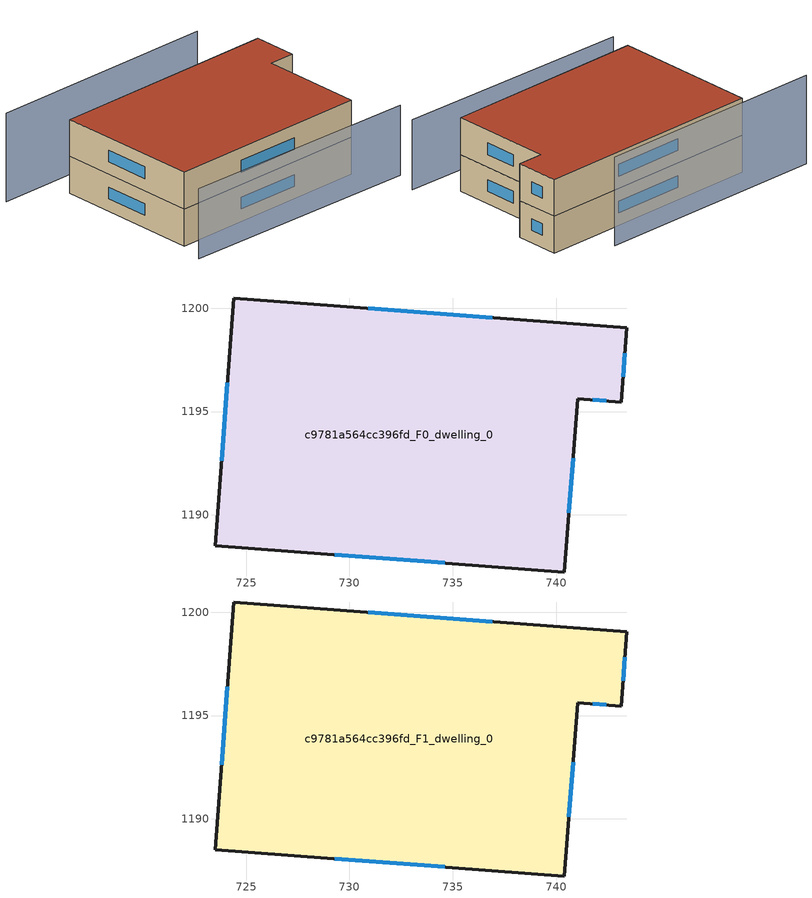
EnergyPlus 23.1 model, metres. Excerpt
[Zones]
c9781a564cc396fd_F0_dwelling_0
 floor ground (EU_floor_Construction): 743.41,1199.05 743.14,1195.46 741.03,1195.62 740.4,1187.24 723.51,1188.52 724.41,1200.49 z0
 wall outside (EU_wall_Construction): 741.03,1195.62 743.14,1195.46 743.41,1199.05 724.41,1200.49 723.51,1188.52 740.4,1187.24 741.03,1195.62 z0:3
 window (EU_Window_Construction): 741.75,1195.57 742.42,1195.52 / 740.61,1190.11 740.81,1192.75 / 729.29,1188.08 734.61,1187.68 / 724.1,1196.39 723.82,1192.62 / 736.91,1199.54 730.92,1200 / 743.24,1196.69 743.32,1197.82 z1.03:1.97
c9781a564cc396fd_F1_dwelling_0
 floor to c9781a564cc396fd_F0_dwelling_0 (EU_floor_Construction): 743.41,1199.05 743.14,1195.46 741.03,1195.62 740.4,1187.24 723.51,1188.52 724.41,1200.49 z3
 wall outside (EU_wall_Construction): 741.03,1195.62 743.14,1195.46 743.41,1199.05 724.41,1200.49 723.51,1188.52 740.4,1187.24 741.03,1195.62 z3:6
 window (EU_Window_Construction): 741.75,1195.57 742.42,1195.52 / 740.61,1190.11 740.81,1192.75 / 729.29,1188.08 734.61,1187.68 / 724.1,1196.39 723.82,1192.62 / 736.91,1199.54 730.92,1200 / 743.24,1196.69 743.32,1197.82 z4.03:4.97
 roof outside (EU_roof_Construction): 740.4,1187.24 741.03,1195.62 743.14,1195.46 743.41,1199.05 724.41,1200.49 723.51,1188.52 z6
shading: 722.68,1186.39 742.57,1184.45 z0:5.7; 739.54,1201.52 720.31,1203.04 z0:7.2
[Building]
EU S2 Campaign: North Axis=0; Terrain=City; Solar Distribution=FullExterior
[Site:Location]
Cape.Town.Intl.AP: Latitude=-33.965; Longitude=18.602; Time Zone=2; Elevation=46
[SizingPeriod:WeatherFileDays]
AnnualSizingPeriod: Begin Month=1; Begin Day of Month=1; End Month=12; End Day of Month=31; Day of Week for Start Day=Monday; Use Weather File Daylight Saving Period=No; Use Weather File Rain and Snow Indicators=No
[MATERIAL]
EU_InternalMass_Material: Roughness=MediumRough; Thickness=0.1; Conductivity=1; Density=1800; Specific Heat=900; Thermal Absorptance=0.9; Solar Absorptance=0.7; Visible Absorptance=0.7
[MATERIAL:NOMASS] Roughness=MediumRough; Thermal Absorptance=0.9; Solar Absorptance=0.7; Visible Absorptance=0.7
Name | Thermal Resistance
EU_wall_NoMass | 0.493876
EU_roof_NoMass | 0.449382
EU_floor_NoMass | 1.25
[WINDOWMATERIAL:SIMPLEGLAZINGSYSTEM]
EU_Window_SimpleGlazing: UFactor=4.4; Solar Heat Gain Coefficient=0.85; Visible Transmittance=0.85
[CONSTRUCTION]
EU_wall_Construction: EU_wall_NoMass
EU_roof_Construction: EU_roof_NoMass
EU_floor_Construction: EU_floor_NoMass
EU_Window_Construction: EU_Window_SimpleGlazing
EU_InternalMass_Construction: EU_InternalMass_Material
[ZONE] Type=1; Multiplier=1; Ceiling Height=autocalculate; Volume=632.78; Floor Area=autocalculate; Part of Total Floor Area=Yes
c9781a564cc396fd_F0_dwelling_0; c9781a564cc396fd_F1_dwelling_0
[INTERNALMASS] Construction=EU_InternalMass_Construction; Surface Area=210.927
Name | Zone or ZoneList
c9781a564cc396fd_F0_dwelling_0_EU_InternalMass | c9781a564cc396fd_F0_dwelling_0
c9781a564cc396fd_F1_dwelling_0_EU_InternalMass | c9781a564cc396fd_F1_dwelling_0
[OTHEREQUIPMENT] Fuel Type=Electricity; Design Level Calculation Method=Watts/Area; Power per Zone Floor Area=1; Fraction Latent=0; Fraction Radiant=0; Fraction Lost=0; Carbon Dioxide Generation Rate=0; EndUse Subcategory=EU_Step8_InternalGains
Name | Zone or ZoneList or Space or SpaceList | Schedule
EU_Step8_InternalGain_c9781a564cc396fd_F0_dwelling_0_f000 | c9781a564cc396fd_F0_dwelling_0 | EU_Step8_GainSchedule_c9781a564cc396fd_F0_dwelling_0_f000
EU_Step8_InternalGain_c9781a564cc396fd_F1_dwelling_0_f000 | c9781a564cc396fd_F1_dwelling_0 | EU_Step8_GainSchedule_c9781a564cc396fd_F1_dwelling_0_f000
[ZONEVENTILATION:DESIGNFLOWRATE] Schedule=EU_AlwaysOn; Design Flow Rate Calculation Method=AirChanges/Hour; Air Changes per Hour=0.64; Ventilation Type=Natural; Fan Pressure Rise=0; Fan Total Efficiency=1; Constant Term Coefficient=1; Temperature Term Coefficient=0; Velocity Term Coefficient=0; Velocity Squared Term Coefficient=0; Minimum Indoor Temperature=-100; Maximum Indoor Temperature=100; Delta Temperature=-100; Minimum Outdoor Temperature=-100; Maximum Outdoor Temperature=100; Maximum Wind Speed=40
Name | Zone or ZoneList or Space or SpaceList
EU_ConstantAir_c9781a564cc396fd_F0_dwelling_0 | c9781a564cc396fd_F0_dwelling_0
EU_ConstantAir_c9781a564cc396fd_F1_dwelling_0 | c9781a564cc396fd_F1_dwelling_0
[HVACTEMPLATE:THERMOSTAT] Constant Heating Setpoint=20; Constant Cooling Setpoint=50
EU_HeatOnly_c9781a564cc396fd_F0_dwelling_0; EU_HeatOnly_c9781a564cc396fd_F1_dwelling_0
[HVACTEMPLATE:ZONE:IDEALLOADSAIRSYSTEM] System Availability Schedule=EU_AlwaysOn; Maximum Heating Supply Air Temperature=50; Minimum Cooling Supply Air Temperature=13; Maximum Heating Supply Air Humidity Ratio=0.0156; Minimum Cooling Supply Air Humidity Ratio=0.0077; Heating Limit=NoLimit; Cooling Limit=NoLimit; Heating Availability Schedule=EU_AlwaysOn; Cooling Availability Schedule=EU_CoolingOff; Dehumidification Control Type=ConstantSensibleHeatRatio; Cooling Sensible Heat Ratio=0.7; Dehumidification Setpoint=60; Humidification Control Type=None; Humidification Setpoint=30; Outdoor Air Method=None; Outdoor Air Flow Rate per Person=0.00944; Outdoor Air Flow Rate per Zone Floor Area=0; Outdoor Air Flow Rate per Zone=0; Demand Controlled Ventilation Type=None; Outdoor Air Economizer Type=NoEconomizer; Heat Recovery Type=None; Sensible Heat Recovery Effectiveness=0.7; Latent Heat Recovery Effectiveness=0.65
Name | Template Thermostat
c9781a564cc396fd_F0_dwelling_0 | EU_HeatOnly_c9781a564cc396fd_F0_dwelling_0
c9781a564cc396fd_F1_dwelling_0 | EU_HeatOnly_c9781a564cc396fd_F1_dwelling_0
[SIZING:ZONE] Zone Cooling Design Supply Air Temperature Input Method=SupplyAirTemperature; Zone Cooling Design Supply Air Temperature=13; Zone Heating Design Supply Air Temperature Input Method=SupplyAirTemperature; Zone Heating Design Supply Air Temperature=50; Zone Cooling Design Supply Air Humidity Ratio=0.008; Zone Heating Design Supply Air Humidity Ratio=0.008; Cooling Design Air Flow Method=DesignDay; Cooling Design Air Flow Rate=0; Cooling Minimum Air Flow per Zone Floor Area=0.000762; Cooling Minimum Air Flow=0; Cooling Minimum Air Flow Fraction=0.2; Heating Design Air Flow Method=DesignDay; Heating Design Air Flow Rate=0; Heating Maximum Air Flow per Zone Floor Area=0.002032; Heating Maximum Air Flow=0.141576; Heating Maximum Air Flow Fraction=0.3; Account for Dedicated Outdoor Air System=No; Dedicated Outdoor Air System Control Strategy=NeutralSupplyAir; Dedicated Outdoor Air Low Setpoint Temperature for Design=autosize; Dedicated Outdoor Air High Setpoint Temperature for Design=autosize; Zone Load Sizing Method=Sensible Load Only No Latent Load; Zone Latent Cooling Design Supply Air Humidity Ratio Input Method=HumidityRatioDifference; Zone Cooling Design Supply Air Humidity Ratio Difference=0.005; Zone Latent Heating Design Supply Air Humidity Ratio Input Method=HumidityRatioDifference; Zone Humidification Design Supply Air Humidity Ratio Difference=0.005
c9781a564cc396fd_F0_dwelling_0; c9781a564cc396fd_F1_dwelling_0
[SCHEDULE:CONSTANT]
Name | Hourly Value
EU_AlwaysOn | 1
EU_CoolingOff | 0
[SCHEDULE:FILE] Column Number=1; Rows to Skip at Top=0; Number of Hours of Data=8760; Column Separator=Comma; Interpolate to Timestep=No; Minutes per Item=60; Adjust Schedule for Daylight Savings=Yes
Name | File
EU_Step8_GainSchedule_c9781a564cc396fd_F0_dwelling_0_f000 | ../../schedules/c9781a564cc396fd/c9781a564cc396fd_F0_dwelling_0_f000_gain.csv
EU_Step8_GainSchedule_c9781a564cc396fd_F1_dwelling_0_f000 | ../../schedules/c9781a564cc396fd/c9781a564cc396fd_F1_dwelling_0_f000_gain.csv
